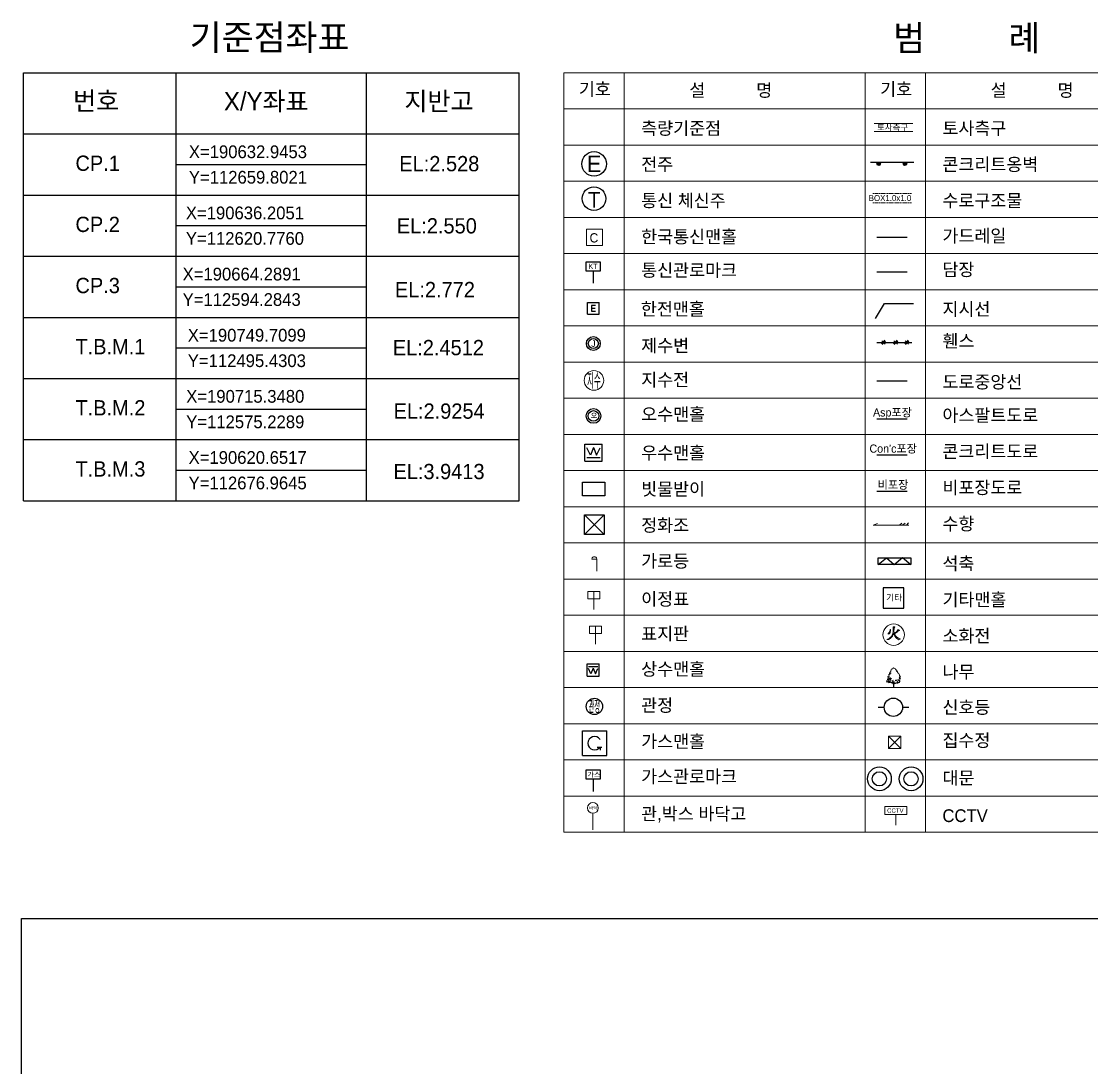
# Model space of a CAD drawing. Header units: millimetres. Extents: x 1017314 to 1767314, y 895264 to 1556514.
# Drawn here: x 1017314 to 1269440, y 1310120 to 1556514 of the extents above; entities that cross this region are included whole.
import ezdxf
from ezdxf.enums import TextEntityAlignment as Align

# ---------------------------------------------------------------- set-up
doc = ezdxf.new("R2010")
doc.units = ezdxf.units.MM
doc.header["$LTSCALE"] = 1000
for name, pattern in [('15M2P5', [17.5, 15, -2.5]), ('CENTER', [2, 1.25, -0.25, 0.25, -0.25]), ('HIDDEN', [0.375, 0.25, -0.125])]:
    doc.linetypes.add(name, pattern=pattern)
for name, color, linetype in [('-2비포장도로', 30, 'Continuous'), ('-A.S.P포장', 216, 'Continuous'), ("-CON'C포장", 50, 'Continuous'), ('-TEXT', 2, 'Continuous'), ('-가드레일', 65, 'FENCELINE2'), ('-담장', 46, 'Continuous'), ('-대문', 3, 'Continuous'), ('-석축', 8, 'Continuous'), ('-스틸그레이팅', 4, 'Continuous'), ('-옹벽', 12, 'Continuous'), ('-중앙선', 40, 'Continuous'), ('-지반고', 7, 'Continuous'), ('-현황선', 8, 'Continuous'), ('-휀스', 165, 'FENCELINE1'), ('4120', 7, 'Continuous'), ('AE142', 1, 'Continuous'), ('AZ0202', 1, 'Continuous'), ('AZ0203', 1, 'Continuous'), ('AZB010', 1, 'Continuous'), ('AZB012', 1, 'Continuous'), ('AZB013', 5, 'Continuous'), ('AZB014', 5, 'Continuous'), ('AZB018', 1, 'Continuous'), ('AZB024', 1, 'Continuous'), ('D0015112', 3, '15M2P5'), ('가스관로표지판', 2, 'Continuous'), ('가스맨홀', 2, 'Continuous'), ('관정', 5, 'Continuous'), ('광케이블', 4, 'Continuous'), ('기타맨홀', 7, 'Continuous'), ('빗물받이', 150, 'Continuous'), ('정화조', 1, 'Continuous'), ('통신주', 7, 'Continuous')]:
    doc.layers.add(name, color=color, linetype=linetype)
for name, color, linetype, lineweight in [('-5수로구조물', 5, 'Continuous', 9), ('-8토사측구', 4, 'Continuous', 9), ('-바닥고', 2, 'Continuous', 9), ('가로등', 4, 'Continuous', 9), ('나무', 7, 'Continuous', 9), ('대문', 7, 'Continuous', 9), ('범례', 7, 'Continuous', 9), ('상수맨홀', 5, 'Continuous', 9), ('소화전', 1, 'Continuous', 9), ('수향', 5, 'Continuous', 9), ('신호등', 7, 'Continuous', 9), ('씨씨티비(CCTV)', 7, 'Continuous', 9), ('오수맨홀', 11, 'Continuous', 9), ('우수맨홀', 3, 'Continuous', 9), ('이정표', 1, 'Continuous', 9), ('전주', 7, 'Continuous', 9), ('제수변', 5, 'Continuous', 9), ('지수전', 4, 'Continuous', 9), ('지시선', 4, 'Continuous', 9), ('집수정', 5, 'Continuous', 9), ('통신관로', 7, 'Continuous', 9), ('표지판', 7, 'Continuous', 9), ('한국통신맨홀', 7, 'Continuous', 9), ('한전맨홀', 7, 'Continuous', 9)]:
    doc.layers.add(name, color=color, linetype=linetype, lineweight=lineweight)
doc.styles.add('GHS', font='H2GPRM.TTF')
doc.styles.add('KSHP', font='H2GPRM.TTF')
doc.styles.get("Standard").update_dxf_attribs({"font": 'H2GPRM.TTF'})
doc.styles.add('TEXT', font='H2GPRM.TTF')
doc.styles.add('헤드라인', font='H2HDRM.TTF')
doc.linetypes.add('FENCELINE1', pattern='A,0.25,-0.1,[133,ltypeshp.shx,S=0.1,R=0,X=-0.1,Y=0],-0.1,1', length=1.45)
doc.linetypes.add('FENCELINE2', pattern='A,0.25,-0.1,[132,ltypeshp.shx,S=0.1,R=0,X=-0.1,Y=0],-0.1,1', length=1.45)
doc.dimstyles.get("Standard").update_dxf_attribs({"dimtxt": 0.18, "dimasz": 0.18, "dimexe": 0.18, "dimexo": 0.0625, "dimgap": 0.09, "dimtad": 0, "dimtih": 1, "dimtoh": 1, "dimdec": 4, "dimzin": 0, "dimdsep": 46, "dimtxsty": 'Standard', "dimcen": 0.09, "dimadec": 0, "dimazin": 0, "dimtfac": 1, "dimtdec": 4, "dimtofl": 0, "dimtmove": 0, "dimatfit": 3, "dimfxl": 1, "dimtolj": 1, "dimtzin": 0, "dimarcsym": 0})

# ---------------------------------------------------------------- blocks, each defined once
blk = doc.blocks.new('-대문')
at = {"layer": '-대문'}
for major_axis, start_param, end_param in [((-0.265, 0.265), 3.926991, 10.210176), ((0.159, 0.159), 5.497787, 11.780972)]:
    blk.add_ellipse((145006.767, 296621.677, 30.284), major_axis=major_axis, ratio=1, start_param=start_param, end_param=end_param, dxfattribs=at)
blk = doc.blocks.new('대문')
at = {"layer": 'D0015112'}
blk.add_blockref('-대문', (-145006.761, -296621.673), dxfattribs=at)
blk = doc.blocks.new('가로등')
at = {"layer": '가로등'}
for p, q in [((-0.4, 1), (0, 1)), ((0, 1), (0, 0))]:
    blk.add_line(p, q, dxfattribs=at)
at = {"layer": '가로등', "flags": 128}
blk.add_lwpolyline([(0, 1, 0.098), (-0.015, 1.076, 0.098), (-0.058, 1.142, 0.098), (-0.124, 1.185, 0.098), (-0.2, 1.2, 0.098), (-0.276, 1.185, 0.098), (-0.342, 1.142, 0.098), (-0.385, 1.076, 0.098), (-0.4, 1, 0.098)], format="xyb", dxfattribs=at)
blk = doc.blocks.new('이정표')
at = {"layer": '이정표', "color": 5}
blk.add_lwpolyline([(-0.5, 1.5), (0.5, 1.5), (0.5, 0.9), (-0.5, 0.9)], close=True, dxfattribs=at)
blk.add_lwpolyline([(0, 1.5), (0, 0)], dxfattribs=at)
blk = doc.blocks.new('AZ0202')
at = {"layer": 'AZ0202'}
blk.add_circle((0, 0), 1.57, dxfattribs=at)
at = {"layer": 'AZ0202', "style": 'KSHP'}
blk.add_text('E', height=2.1, dxfattribs=at).set_placement((0, 0), align=Align.MIDDLE)
blk = doc.blocks.new('전주')
at = {"layer": '전주', "flags": 128}
blk.add_lwpolyline([(0.029, -0.009), (-0.051, -0.009)], dxfattribs=at)
at = {"xscale": 0.25, "yscale": 0.25, "zscale": 0.5}
blk.add_blockref('AZ0202', (-0.003, -0.018, 14.101), dxfattribs=at)
blk = doc.blocks.new('AZB024')
at = {"layer": 'AZB024'}
for radius in [0.725, 0.525]:
    blk.add_circle((0, 0), radius, dxfattribs=at)
at = {"layer": 'AZB024', "style": 'KSHP'}
blk.add_text('J', height=0.7, dxfattribs=at).set_placement((0, 0), align=Align.MIDDLE)
blk = doc.blocks.new('제수변')
at = {"xscale": 0.25, "yscale": 0.25, "zscale": 0.25}
blk.add_blockref('AZB024', (0.001, 0, 14.547), dxfattribs=at)
blk = doc.blocks.new('AZB018')
at = {"layer": 'AZB018'}
for radius in [0.725, 0.525]:
    blk.add_circle((0, 0), radius, dxfattribs=at)
at = {"layer": 'AZB018', "style": 'KSHP'}
blk.add_text('오', height=0.5, dxfattribs=at).set_placement((-0.27, -0.22))
blk = doc.blocks.new('오수맨홀')
at = {"xscale": 0.5, "yscale": 0.5, "zscale": 0.5}
blk.add_blockref('AZB018', (0.01, 0.018, 28.353), dxfattribs=at)
blk = doc.blocks.new('수향')
at = {"layer": '수향', "color": 5}
for points in [[(-0.53, 2.17), (-0.21, 1.9)], [(-0.47, 1.68), (-0.16, 1.4)], [(0.04, -2.23), (0.32, -2.81), (-0.25, 2.26)], [(-0.42, 1.21), (-0.11, 0.94)]]:
    blk.add_lwpolyline(points, dxfattribs=at)
blk = doc.blocks.new('AZ0203')
at = {"layer": 'AZ0203'}
blk.add_circle((0, 0), 1.57, dxfattribs=at)
at = {"layer": 'AZ0203', "style": 'KSHP'}
blk.add_text('T', height=2.1, dxfattribs=at).set_placement((0.02, -0.15), align=Align.MIDDLE)
blk = doc.blocks.new('통신주')
at = {"xscale": 0.2, "yscale": 0.2, "zscale": 0.2}
blk.add_blockref('AZ0203', (-0.004, 0.083, 12.618), dxfattribs=at)
blk = doc.blocks.new('표지판')
at = {"layer": '표지판'}
for p, q in [((-0.197, 0.591), (0.197, 0.591)), ((-0.197, 0.354), (-0.197, 0.591)), ((0.197, 0.354), (-0.197, 0.354)), ((0, 0.591), (0, 0)), ((0.197, 0.591), (0.197, 0.354))]:
    blk.add_line(p, q, dxfattribs=at)
blk = doc.blocks.new('AZB013')
at = {"layer": 'AZB013'}
for p, q in [((-0.75, 0.75), (0.75, 0.75)), ((-0.75, -0.75), (-0.75, 0.75)), ((-0.266, -0.218), (-0.591, 0.432)), ((0, 0.454), (-0.266, -0.218)), ((0, 0.454), (0.266, -0.218)), ((0.266, -0.218), (0.591, 0.432)), ((0.75, -0.75), (0.75, 0.75)), ((-0.75, -0.75), (0.75, -0.75)), ((-0.591, -0.41), (0.591, -0.41))]:
    blk.add_line(p, q, dxfattribs=at)
blk = doc.blocks.new('우수맨홀')
at = {"xscale": 0.5, "yscale": 0.5, "zscale": 0.5}
blk.add_blockref('AZB013', (-0.007, 0.004, 28.749), dxfattribs=at)
blk = doc.blocks.new('기타맨홀')
at = {"layer": '기타맨홀'}
blk.add_lwpolyline([(-0.25, 0.25), (-0.25, -0.25), (0.25, -0.25), (0.25, 0.25)], close=True, dxfattribs=at)
blk.add_text('기타', height=0.1521, dxfattribs=at).set_placement((-0.182, -0.07))
blk = doc.blocks.new('LCSETR13')
at = {"color": 3}
for points in [[(-0.297, 0.561), (-0.23, 0.54), (-0.275, 0.51)], [(-0.169, 0.738), (-0.138, 0.746), (-0.149, 0.725)], [(-0.139, 0.856), (-0.145, 0.838), (-0.13, 0.831)], [(-0.362, 0.317), (-0.332, 0.282), (-0.319, 0.305)], [(-0.345, 0.366), (-0.305, 0.348), (-0.35, 0.343)], [(-0.319, 0.446), (-0.254, 0.386), (-0.319, 0.391)], [(-0.298, 0.286), (-0.262, 0.265), (-0.255, 0.298)], [(-0.292, 0.492), (-0.282, 0.47), (-0.261, 0.485)], [(-0.276, 0.434), (-0.233, 0.45), (-0.246, 0.427)], [(-0.267, 0.352), (-0.259, 0.315), (-0.207, 0.351)], [(-0.226, 0.274), (-0.251, 0.252), (-0.201, 0.27)], [(-0.233, 0.487), (-0.183, 0.451), (-0.148, 0.502)], [(-0.205, 0.318), (-0.211, 0.282), (-0.189, 0.303)], [(-0.195, 0.414), (-0.158, 0.387), (-0.164, 0.416)], [(-0.189, 0.322), (-0.125, 0.346), (-0.146, 0.307)], [(-0.187, 0.285), (-0.097, 0.271), (-0.135, 0.249)], [(-0.135, 0.46), (-0.136, 0.439), (-0.103, 0.459)], [(-0.075, 0.268), (-0.089, 0.229), (-0.097, 0.253)], [(-0.05, 0.313), (-0.074, 0.292), (-0.031, 0.278)], [(-0.067, 0.365), (-0.038, 0.345), (-0.028, 0.376)], [(-0.014, 0.258), (-0.06, 0.214), (-0.015, 0.228)], [(0.023, 0.262), (0.005, 0.236), (0.042, 0.225)], [(0.006, 0.321), (0.014, 0.284), (0.043, 0.303)], [(0.077, 0.247), (0.056, 0.194), (0.133, 0.222)], [(0.084, 0.385), (0.097, 0.351), (0.156, 0.377)], [(0.139, 0.254), (0.158, 0.229), (0.175, 0.251)], [(0.172, 0.344), (0.171, 0.305), (0.195, 0.314)], [(0.202, 0.406), (0.236, 0.37), (0.25, 0.395)], [(0.313, 0.504), (0.346, 0.457), (0.306, 0.473)]]:
    blk.add_lwpolyline(points, close=True, dxfattribs=at)
blk.add_lwpolyline([(-0.255, 0.55), (-0.228, 0.566), (-0.231, 0.589), (-0.245, 0.599), (-0.232, 0.609), (-0.252, 0.621), (-0.267, 0.654), (-0.229, 0.65), (-0.227, 0.676), (-0.218, 0.682), (-0.182, 0.691), (-0.191, 0.718), (-0.218, 0.732), (-0.21, 0.748), (-0.188, 0.735), (-0.18, 0.764), (-0.189, 0.792), (-0.175, 0.787), (-0.165, 0.818), (-0.109, 0.95), (-0.104, 0.933), (-0.047, 0.948), (-0.049, 0.973), (-0.013, 1.006), (0.05, 0.974), (0.08, 0.968), (0.092, 0.926), (0.119, 0.919), (0.123, 0.893), (0.177, 0.852), (0.144, 0.819), (0.194, 0.812), (0.194, 0.776), (0.222, 0.75), (0.226, 0.716), (0.29, 0.682), (0.269, 0.645), (0.287, 0.623), (0.313, 0.593), (0.295, 0.561), (0.341, 0.568), (0.295, 0.52), (0.291, 0.5), (0.283, 0.484), (0.298, 0.466), (0.298, 0.442), (0.329, 0.447), (0.318, 0.418), (0.302, 0.38), (0.267, 0.363), (0.299, 0.353), (0.306, 0.333), (0.302, 0.309), (0.278, 0.265), (0.248, 0.285), (0.191, 0.277), (0.171, 0.257), (0.215, 0.232), (0.278, 0.265)], dxfattribs=at)
at = {"color": 10}
for points in [[(0.016, 0.006), (0.01, 0.062), (0.004, 0.162), (0.005, 0.236), (-0.015, 0.228), (-0.019, 0.194), (-0.018, 0.12), (-0.016, 0.042), (-0.016, 0)], [(-0.002, 0.186), (-0.003, 0.143), (-0.006, 0.086), (-0.005, 0.05)], [(0.006, 0.032), (0.002, -0.003)]]:
    blk.add_lwpolyline(points, dxfattribs=at)
blk = doc.blocks.new('나무')
at = {"layer": '나무', "xscale": 1.189453103224514, "yscale": 1.189453103224514, "zscale": 1.189453103224514}
blk.add_blockref('LCSETR13', (-0.004, -0.56), dxfattribs=at)
blk = doc.blocks.new('소화전')
at = {"layer": '소화전'}
for p, q in [((-0.158, 0.076), (-0.186, 0.041)), ((-0.166, 0.024), (-0.155, 0.03)), ((-0.138, 0.112), (-0.158, 0.076)), ((-0.155, 0.03), (-0.139, 0.047)), ((-0.139, 0.047), (-0.125, 0.079)), ((-0.125, 0.185), (-0.138, 0.112)), ((-0.111, 0.185), (-0.125, 0.185)), ((-0.125, 0.079), (-0.111, 0.155)), ((-0.111, 0.155), (-0.111, 0.185)), ((-0.03, 0.043), (-0.047, -0.008)), ((-0.019, 0.112), (-0.03, 0.043)), ((-0.022, 0.275), (-0.017, 0.242)), ((0.03, 0.269), (-0.022, 0.275)), ((-0.017, 0.242), (-0.019, 0.112)), ((-0.017, -0.011), (-0.001, 0.043)), ((-0.001, 0.043), (0.004, 0.047)), ((0.004, 0.047), (0.014, 0.007)), ((0.011, 0.114), (0.014, 0.242)), ((0.016, 0.073), (0.011, 0.114)), ((0.014, 0.242), (0.033, 0.25)), ((0.014, 0.007), (0.041, -0.048)), ((0.024, 0.043), (0.016, 0.073)), ((0.033, 0.046), (0.024, 0.043)), ((0.039, 0.262), (0.03, 0.269)), ((0.033, 0.25), (0.039, 0.262)), ((0.052, 0.06), (0.033, 0.046)), ((0.033, 0.03), (0.069, 0.049)), ((0.033, 0.022), (0.033, 0.03)), ((0.068, -0.038), (0.033, 0.022)), ((0.108, 0.112), (0.052, 0.06)), ((0.069, 0.049), (0.133, 0.095)), ((0.133, 0.144), (0.108, 0.112)), ((0.152, 0.182), (0.133, 0.144)), ((0.133, 0.095), (0.176, 0.144)), ((0.185, 0.171), (0.152, 0.182)), ((0.176, 0.144), (0.196, 0.147)), ((0.204, 0.157), (0.185, 0.171)), ((0.196, 0.147), (0.204, 0.152)), ((0.204, 0.152), (0.204, 0.157)), ((-0.161, -0.131), (-0.237, -0.166)), ((-0.182, -0.165), (-0.126, -0.136)), ((-0.12, -0.101), (-0.161, -0.131)), ((-0.126, -0.136), (-0.081, -0.101)), ((-0.079, -0.06), (-0.12, -0.101)), ((-0.081, -0.101), (-0.041, -0.053)), ((-0.047, -0.008), (-0.079, -0.06)), ((-0.041, -0.053), (-0.017, -0.011)), ((0.041, -0.048), (0.076, -0.095)), ((0.108, -0.083), (0.068, -0.038)), ((0.076, -0.095), (0.116, -0.134)), ((0.166, -0.125), (0.108, -0.083)), ((0.116, -0.134), (0.182, -0.179)), ((0.201, -0.139), (0.166, -0.125)), ((0.182, -0.179), (0.188, -0.179)), ((0.188, -0.179), (0.204, -0.165)), ((0.233, -0.147), (0.201, -0.139)), ((0.204, -0.165), (0.231, -0.161)), ((0.231, -0.161), (0.233, -0.147))]:
    blk.add_line(p, q, dxfattribs=at)
for points in [[(-0.166, 0.024), (-0.186, 0.017), (-0.196, 0.027), (-0.186, 0.041)], [(-0.182, -0.165), (-0.237, -0.166)]]:
    blk.add_lwpolyline(points, dxfattribs=at)
blk.add_circle((0, 0), 0.375, dxfattribs=at)
blk = doc.blocks.new('AZB010')
at = {"layer": 'AZB010'}
for p, q in [((-0.75, -0.75), (-0.75, 0.75)), ((-0.75, 0.75), (0.75, 0.75)), ((0.75, -0.75), (0.75, 0.75)), ((0.147, -0.231), (0.337, -0.237)), ((0.337, -0.237), (0.337, -0.43)), ((0.337, -0.237), (0.432, -0.237)), ((-0.75, -0.75), (0.75, -0.75))]:
    blk.add_line(p, q, dxfattribs=at)
blk.add_arc((0, 0), 0.412, 35.059, 324.941, dxfattribs=at)
blk = doc.blocks.new('가스맨홀')
blk.add_blockref('AZB010', (0.046, 0.021, 28.686))
blk = doc.blocks.new('AZB014')
at = {"layer": 'AZB014'}
for p, q in [((-0.75, 0.75), (0.75, 0.75)), ((-0.75, -0.75), (-0.75, 0.75)), ((-0.591, 0.425), (0.591, 0.425)), ((-0.266, -0.45), (-0.591, 0.2)), ((0, 0.222), (-0.266, -0.45)), ((0, 0.222), (0.266, -0.45)), ((0.266, -0.45), (0.591, 0.2)), ((0.75, -0.75), (0.75, 0.75)), ((-0.75, -0.75), (0.75, -0.75))]:
    blk.add_line(p, q, dxfattribs=at)
blk = doc.blocks.new('상수맨홀')
at = {"xscale": 0.5, "yscale": 0.5, "zscale": 0.5}
blk.add_blockref('AZB014', (-0.001, 0.007, 29.08), dxfattribs=at)
blk = doc.blocks.new('통신관로')
at = {"layer": '광케이블'}
blk.add_lwpolyline([(-0.216, 0.659), (0.216, 0.659), (0.216, 0.374), (-0.216, 0.374)], close=True, dxfattribs=at)
blk.add_lwpolyline([(0, 0.374), (0, 0)], dxfattribs=at)
blk.add_text('KT', height=0.1552, rotation=0.1561, dxfattribs=at).set_placement((-0.141, 0.441, -5.638))
blk = doc.blocks.new('빗물받이')
at = {"layer": '-스틸그레이팅'}
blk.add_lwpolyline([(-0.288, 0.18), (0.288, 0.18), (0.288, -0.18), (-0.288, -0.18)], close=True, dxfattribs=at)
blk = doc.blocks.new('AE142')
at = {"layer": 'AE142'}
for p, q in [((-1.25, 0), (-0.75, 0)), ((0.75, 0), (1.25, 0))]:
    blk.add_line(p, q, dxfattribs=at)
blk.add_circle((0, 0), 0.75, dxfattribs=at)
blk = doc.blocks.new('신호등')
at = {"xscale": 0.5, "yscale": 0.5, "zscale": 0.5}
blk.add_blockref('AE142', (-0.031, 0.004, 40.737), dxfattribs=at)
blk = doc.blocks.new('정화조')
at = {"layer": '정화조'}
blk.add_lwpolyline([(-0.256, 0.256), (0.256, 0.256), (0.256, -0.256), (-0.256, -0.256)], close=True, dxfattribs=at)
for points in [[(-0.256, 0.256), (0.256, -0.256)], [(-0.256, -0.256), (0.256, 0.256)]]:
    blk.add_lwpolyline(points, dxfattribs=at)
blk = doc.blocks.new('집수정10')
at = {"layer": '집수정'}
for p, q in [((-0.5, -0.5), (0.5, 0.5)), ((0.5, -0.5), (-0.5, 0.5))]:
    blk.add_line(p, q, dxfattribs=at)
blk.add_lwpolyline([(-0.5, -0.5), (0.5, -0.5), (0.5, 0.5), (-0.5, 0.5)], close=True, dxfattribs=at)
blk = doc.blocks.new('바닥고')
at = {"layer": '-바닥고'}
blk.add_line((0, 0), (0, 1.024), dxfattribs=at)
blk.add_circle((0, 1.352), 0.329, dxfattribs=at)
at = {"layer": '-바닥고', "style": 'TEXT'}
blk.add_text('바닥', height=0.2, dxfattribs=at).set_placement((-0.236, 1.24))
blk = doc.blocks.new('한국통신맨홀')
at = {"layer": '한국통신맨홀', "color": 3, "flags": 128}
for points in [[(-0.259, -0.259), (-0.259, 0.257)], [(-0.259, 0.257), (0.257, 0.257)], [(0.257, -0.259), (0.257, 0.257)], [(-0.259, -0.259), (0.257, -0.259)]]:
    blk.add_lwpolyline(points, dxfattribs=at)
at = {"layer": '한국통신맨홀', "color": 3, "style": 'GHS'}
blk.add_text('C', height=0.295, dxfattribs=at).set_placement((-0.159, -0.163, 1.422))
blk = doc.blocks.new('가스관로')
at = {"layer": '가스관로표지판'}
blk.add_lwpolyline([(-0.649, 1.977), (0.649, 1.977), (0.649, 1.121), (-0.649, 1.121)], close=True, dxfattribs=at)
blk.add_lwpolyline([(0, 1.121), (0, 0)], dxfattribs=at)
blk.add_text('가스', height=0.4655, rotation=0.15609, dxfattribs=at).set_placement((-0.522, 1.324, -16.914))
blk = doc.blocks.new('AZB012')
at = {"layer": 'AZB012'}
for p, q in [((-0.75, -0.75), (-0.75, 0.75)), ((-0.75, 0.75), (0.75, 0.75)), ((0.296, 0.374), (-0.228, 0.374)), ((-0.228, 0.374), (-0.228, -0.368)), ((0.228, 0), (-0.228, 0)), ((0.75, -0.75), (0.75, 0.75)), ((-0.75, -0.75), (0.75, -0.75)), ((-0.228, -0.368), (0.302, -0.368))]:
    blk.add_line(p, q, dxfattribs=at)
blk = doc.blocks.new('한전맨홀')
at = {"xscale": 0.5, "yscale": 0.5, "zscale": 0.5}
blk.add_blockref('AZB012', (0.009, 0, 30.057), dxfattribs=at)
blk = doc.blocks.new('지수전')
at = {"layer": '지수전', "linetype": 'Continuous'}
blk.add_circle((0, 0), 0.25, dxfattribs=at)
at = {"layer": '지수전', "linetype": 'Continuous', "style": 'TEXT', "width": 0.433095}
blk.add_text('지수', height=0.35, dxfattribs=at).set_placement((-0.177, -0.169), (0.171, -0.169), align=Align.FIT)
blk = doc.blocks.new('CCTV')
at = {"layer": '씨씨티비(CCTV)'}
blk.add_lwpolyline([(-0.373, 0.633), (0.381, 0.633), (0.381, 0.359), (-0.373, 0.359)], close=True, dxfattribs=at)
blk.add_lwpolyline([(0, 0.359), (0, 0)], dxfattribs=at)
blk.add_text('CCTV', height=0.1489, rotation=0.1561, dxfattribs=at).set_placement((-0.29, 0.424, -5.412))
blk = doc.blocks.new('관정')
at = {"layer": '관정', "linetype": 'Continuous'}
blk.add_circle((0, 0), 0.5, dxfattribs=at)
at = {"layer": '관정', "linetype": 'Continuous', "style": 'TEXT', "width": 0.449439}
blk.add_text('관정', height=0.7, dxfattribs=at).set_placement((-0.353, -0.337), (0.342, -0.337), align=Align.FIT)
blk = doc.blocks.new('휀스')
at = {"layer": '4120'}
for p, q in [((0.28, 0.43), (-0.42, -0.28)), ((-0.35, 0.35), (0.35, -0.35)), ((0.42, 0.28), (-0.28, -0.43))]:
    blk.add_line(p, q, dxfattribs=at)

msp = doc.modelspace()

# ---------------------------------------------------------------- hatches: boundary and pattern name
at = {"layer": '-옹벽', "linetype": 'Continuous'}
h = msp.add_hatch(color=1, dxfattribs=at)
edge = h.paths.add_edge_path()
edge.add_arc((1219285.264, 1522965.474), 425.88, 0, 360)
h = msp.add_hatch(color=1, dxfattribs=at)
edge = h.paths.add_edge_path()
edge.add_arc((1225470.035, 1522965.474), 425.88, 0, 360)

# ---------------------------------------------------------------- linework, layer by layer
at = {"layer": '-2비포장도로', "ltscale": 30, "elevation": 0}
msp.add_lwpolyline([(1218877.51, 1445889.889), (1225999.459, 1445889.889)], dxfattribs=at)
at = {"layer": '-5수로구조물', "linetype": 'HIDDEN', "elevation": 0}
for points in [[(1217887.686, 1516017.678), (1227045.164, 1516017.678)], [(1217887.686, 1513792.906), (1227045.164, 1513792.906)]]:
    msp.add_lwpolyline(points, dxfattribs=at)
at = {"layer": '-8토사측구', "linetype": 'Continuous', "elevation": 0}
for points in [[(1227335.804, 1532496.372), (1218178.327, 1532496.372)], [(1227335.804, 1530624.055), (1218178.327, 1530624.055)]]:
    msp.add_lwpolyline(points, dxfattribs=at)
at = {"layer": '-A.S.P포장', "ltscale": 30, "elevation": 0}
msp.add_lwpolyline([(1218877.51, 1462925.097), (1225999.459, 1462925.097)], dxfattribs=at)
at = {"layer": "-CON'C포장", "ltscale": 30, "elevation": 0}
msp.add_lwpolyline([(1218877.51, 1454407.493), (1225999.459, 1454407.493)], dxfattribs=at)
at = {"layer": '-가드레일', "ltscale": 10, "elevation": 0}
msp.add_lwpolyline([(1218877.51, 1505734.952), (1225999.459, 1505734.952)], dxfattribs=at)
at = {"layer": '-담장', "ltscale": 10, "elevation": 0}
msp.add_lwpolyline([(1218877.51, 1497517.607), (1225999.459, 1497517.607)], dxfattribs=at)
at = {"layer": '-석축', "elevation": 0}
msp.add_lwpolyline([(1219180.555, 1428589.299), (1221120.509, 1430202.569), (1222964.664, 1428609.853), (1224912.106, 1430218.969), (1226883.855, 1428585.517)], dxfattribs=at)
msp.add_lwpolyline([(1219180.555, 1430215.305), (1226891.026, 1430215.305), (1226891.026, 1428589.299), (1219180.555, 1428589.299)], close=True, dxfattribs=at)
at = {"layer": '-옹벽', "color": 1, "linetype": 'Continuous', "elevation": 0}
msp.add_lwpolyline([(1217386.578, 1523391.354), (1227565.762, 1523391.354)], dxfattribs=at)
at = {"layer": '-옹벽', "color": 1, "linetype": 'Continuous'}
for centre in [(1219285.264, 1522965.474, 0), (1225470.035, 1522965.474, 0)]:
    msp.add_circle(centre, 425.88, dxfattribs=at)
at = {"layer": '-중앙선', "color": 2, "linetype": 'CENTER', "ltscale": 10, "elevation": 0}
msp.add_lwpolyline([(1218877.51, 1471894.16), (1225999.459, 1471894.16)], dxfattribs=at)
at = {"layer": '-휀스', "ltscale": 5, "elevation": 0}
msp.add_lwpolyline([(1218877.51, 1480911.314), (1227117.556, 1480911.314)], dxfattribs=at)
at = {"elevation": 0}
for points in [[(1017794.191, 1443608.855), (1017794.191, 1544408.855)], [(1017794.191, 1544408.855), (1134618.655, 1544408.855)], [(1053794.191, 1443608.855), (1053794.191, 1544408.855)], [(1098618.655, 1443608.855), (1098618.655, 1544408.855)], [(1134618.655, 1443608.855), (1134618.655, 1544408.855)], [(1017794.191, 1530008.855), (1134618.655, 1530008.855)], [(1053794.191, 1522808.855), (1098618.655, 1522808.855)], [(1017794.191, 1515608.855), (1134618.655, 1515608.855)], [(1053794.191, 1508408.855), (1098618.655, 1508408.855)], [(1017794.191, 1501208.855), (1134618.655, 1501208.855)], [(1053794.191, 1494008.855), (1098618.655, 1494008.855)], [(1017794.191, 1486808.855), (1134618.655, 1486808.855)], [(1053794.191, 1479608.855), (1098618.655, 1479608.855)], [(1055310.984, 1479608.855), (1094910.984, 1479608.855)], [(1017794.191, 1472408.855), (1134618.655, 1472408.855)], [(1053794.191, 1465208.855), (1098618.655, 1465208.855)], [(1017794.191, 1458008.855), (1134618.655, 1458008.855)], [(1053794.191, 1450808.855), (1098618.655, 1450808.855)], [(1017794.191, 1443608.855), (1134618.655, 1443608.855)]]:
    msp.add_lwpolyline(points, dxfattribs=at)
msp.add_lwpolyline([(1017314.291, 1345263.706), (1767314.291, 1345263.706), (1767314.291, 895263.706), (1017314.291, 895263.706)], close=True, dxfattribs=at)
at = {"layer": '범례', "elevation": 0}
for points in [[(1145131.869, 1544408.855), (1337440.442, 1544408.855)], [(1145131.869, 1544408.855), (1145131.869, 1365539.168)], [(1159327.876, 1365539.168), (1159327.876, 1544408.855)], [(1216111.904, 1365539.168), (1216111.904, 1544408.855)], [(1230307.91, 1365539.168), (1230307.91, 1544408.855)], [(1145131.869, 1535891.251), (1337440.442, 1535891.251)], [(1145131.869, 1527373.647), (1337440.442, 1527373.647)], [(1145131.869, 1518856.042), (1337440.442, 1518856.042)], [(1145131.869, 1510338.438), (1337440.442, 1510338.438)], [(1145131.869, 1501820.834), (1337440.442, 1501820.834)], [(1145131.869, 1493303.23), (1337440.442, 1493303.23)], [(1145131.869, 1484785.626), (1337440.442, 1484785.626)], [(1145131.869, 1476268.022), (1337440.442, 1476268.022)], [(1145131.869, 1467750.418), (1337440.442, 1467750.418)], [(1145131.869, 1459232.813), (1337440.442, 1459232.813)], [(1145131.869, 1450715.209), (1337440.442, 1450715.209)], [(1145131.869, 1442197.605), (1337440.442, 1442197.605)], [(1145131.869, 1433680.001), (1337440.442, 1433680.001)], [(1145131.869, 1425162.397), (1337440.442, 1425162.397)], [(1145131.869, 1416644.793), (1337440.442, 1416644.793)], [(1145131.869, 1408127.189), (1337440.442, 1408127.189)], [(1145131.869, 1399609.585), (1337440.442, 1399609.585)], [(1145131.869, 1391091.98), (1337440.442, 1391091.98)], [(1145131.869, 1382574.376), (1337440.442, 1382574.376)], [(1145131.869, 1374056.772), (1337440.442, 1374056.772)], [(1145131.869, 1365539.168), (1337440.442, 1365539.168)]]:
    msp.add_lwpolyline(points, dxfattribs=at)

# ---------------------------------------------------------------- block references
at = {"layer": '-현황선', "xscale": 3846.171465210669, "yscale": 3846.171465210669, "zscale": 3846.171465210669}
msp.add_blockref('바닥고', (1151951.421, 1366077.043, 0), dxfattribs=at)
at = {"xscale": 1153.851439551675, "yscale": 1153.851439551675, "zscale": 1153.851439551675}
for p in [(1220429.302, 1480910.848, 0), (1223289.315, 1480910.848, 0), (1225900.096, 1480910.848, 0)]:
    msp.add_blockref('휀스', p, dxfattribs=at)
at = {"layer": '가로등', "color": 4, "xscale": 2839.201365950094, "yscale": 2839.201365950094, "zscale": 2839.201376905163}
msp.add_blockref('가로등', (1152857.94, 1427012.113, 0), dxfattribs=at)
at = {"layer": '가스관로표지판', "xscale": 2564.114310332541, "yscale": 2564.114310332541, "zscale": 2564.114310332541}
msp.add_blockref('가스관로', (1151995.091, 1375152.408, 0), dxfattribs=at)
at = {"layer": '가스맨홀', "color": 6, "xscale": 3846.171465210669, "yscale": 3846.171465210669, "zscale": 3846.171465210669}
msp.add_blockref('가스맨홀', (1152184.48, 1386430.58, 0), dxfattribs=at)
at = {"layer": '관정', "xscale": 3846.171465210669, "yscale": 3846.171465210669, "zscale": 3846.171465210669}
msp.add_blockref('관정', (1152300.431, 1395171.412, 0), dxfattribs=at)
at = {"layer": '기타맨홀', "xscale": 9615.428663545328, "yscale": 9615.428663545328, "zscale": 9615.428663545328}
msp.add_blockref('기타맨홀', (1222775.741, 1420741.722, 0), dxfattribs=at)
at = {"layer": '나무', "ltscale": 0.01, "xscale": 3918.579853191499, "yscale": 3918.579853191499, "zscale": 3918.579853191499}
msp.add_blockref('나무', (1222831.938, 1401785.423, 0), dxfattribs=at)
at = {"layer": '대문', "xscale": 7456.111884443089, "yscale": 7456.111884443089, "zscale": 7456.111911931958}
for p in [(1219410.998, 1378104.469, -225804.256), (1226873.141, 1378104.469, -225804.256)]:
    msp.add_blockref('대문', p, dxfattribs=at)
at = {"layer": '빗물받이', "xscale": 9085.4444040038, "yscale": 9085.4444040038, "zscale": 9085.4444040038}
msp.add_blockref('빗물받이', (1152108.744, 1446382.072, 0), dxfattribs=at)
at = {"layer": '상수맨홀', "xscale": 3846.171465210669, "yscale": 3846.171465210669, "zscale": 3846.171465210669}
msp.add_blockref('상수맨홀', (1152019.72, 1403710.75, 0), dxfattribs=at)
at = {"layer": '소화전', "xscale": 6730.800064089855, "yscale": 6730.800064089855, "zscale": 6730.800064089855}
msp.add_blockref('소화전', (1222801.27, 1412078.72, 0), dxfattribs=at)
at = {"layer": '수향', "ltscale": 0.01, "xscale": 1652.944257855219, "yscale": 1652.944257855219, "zscale": 1652.944257855219, "rotation": 263.5814691478075}
msp.add_blockref('수향', (1222662.893, 1437912.474, 0), dxfattribs=at)
at = {"layer": '신호등', "xscale": 5769.257197758375, "yscale": 5769.257197758375, "zscale": 5769.257197758375}
msp.add_blockref('신호등', (1222920.524, 1394952.767, 0), dxfattribs=at)
at = {"layer": '씨씨티비(CCTV)', "xscale": 6923.108637886334, "yscale": 6923.108637886334, "zscale": 6923.108637886334}
msp.add_blockref('CCTV', (1223281.833, 1367206.032, 0), dxfattribs=at)
at = {"layer": '오수맨홀', "xscale": 4769.858295418546, "yscale": 4769.858295418546, "zscale": 4769.858313200676}
msp.add_blockref('오수맨홀', (1152044.076, 1463500.913, 0), dxfattribs=at)
at = {"layer": '우수맨홀', "linetype": 'Continuous', "xscale": 5384.640051779015, "yscale": 5384.640051779015, "zscale": 5384.640051779015}
msp.add_blockref('우수맨홀', (1152137.595, 1454927.643, 0), dxfattribs=at)
at = {"layer": '이정표', "xscale": 2839.201365950094, "yscale": 2839.201365950094, "zscale": 2839.201376905163}
msp.add_blockref('이정표', (1152169.588, 1417984.109, 0), dxfattribs=at)
at = {"layer": '전주', "xscale": 7381.923552392301, "yscale": 7381.923552392301, "zscale": 7381.923579953426}
msp.add_blockref('전주', (1152246.572, 1523091.929, 0), dxfattribs=at)
at = {"layer": '정화조', "xscale": 9085.395775466508, "yscale": 9085.395775466508, "zscale": 9085.395775466508}
msp.add_blockref('정화조', (1152299.902, 1437991.503, 0), dxfattribs=at)
at = {"layer": '제수변', "xscale": 8994.589928809799, "yscale": 8994.589928809799, "zscale": 8994.58996203556}
msp.add_blockref('제수변', (1152046.674, 1480636.547, 0), dxfattribs=at)
at = {"layer": '제수변', "color": 7, "xscale": 9230.811516989685, "yscale": 9230.811516989685, "zscale": 9230.811516989685}
msp.add_blockref('지수전', (1152204.518, 1471959.686, 0), dxfattribs=at)
at = {"layer": '집수정', "xscale": 2908.399233502423, "yscale": 2908.399233502423, "zscale": 2908.399233502423}
msp.add_blockref('집수정10', (1223027.137, 1386727.785, 0), dxfattribs=at)
at = {"layer": '통신관로', "xscale": 7692.342930421338, "yscale": 7692.342930421338, "zscale": 7692.342930421338}
msp.add_blockref('통신관로', (1151995.091, 1494841.176, 0), dxfattribs=at)
at = {"layer": '통신주', "xscale": 8859.415584250795, "yscale": 8859.415584250795, "zscale": 8859.415584250795}
msp.add_blockref('통신주', (1152246.572, 1514036.412, 0), dxfattribs=at)
at = {"layer": '표지판', "xscale": 7211.571497255596, "yscale": 7211.571497255596, "zscale": 7211.571497255596}
msp.add_blockref('표지판', (1152568.843, 1409835.456, 0), dxfattribs=at)
at = {"layer": '한국통신맨홀', "xscale": 7384.649213407336, "yscale": 7384.649213407336, "zscale": 7384.649213407336}
msp.add_blockref('한국통신맨홀', (1152341.759, 1505653.958, 0), dxfattribs=at)
at = {"layer": '한전맨홀', "xscale": 3692.324606703668, "yscale": 3692.324606703668, "zscale": 3692.324606703668}
msp.add_blockref('한전맨홀', (1151999.403, 1488918.423, 0), dxfattribs=at)

# ---------------------------------------------------------------- texts
at = {"layer": '-TEXT', "color": 7, "style": 'TEXT'}
for s, height, p in [('측량기준점', 3000.0137, (1163320.482, 1529855.912, 0)), ('토사측구', 3000.0137, (1234300.516, 1529855.912, 0)), ('토사측구', 1419.6007, (1218909.076, 1530842.238, 0)), ('전주', 3000.0137, (1163320.482, 1521338.308, 0)), ('콘크리트옹벽', 3000.0137, (1234300.516, 1521338.308, 0)), ('통신 체신주', 3000.0137, (1163320.482, 1512820.704, 0)), ('BOX1.0x1.0', 1419.6007, (1216937.53, 1514200.534, 0)), ('수로구조물', 3000.0137, (1234300.516, 1512820.704, 0)), ('한국통신맨홀', 3000.0137, (1163320.482, 1504303.099, 0)), ('가드레일', 3000.0137, (1234300.516, 1504516.755, 0)), ('통신관로마크', 3000.0137, (1163320.482, 1496424.111, 0)), ('담장', 3000.0137, (1234300.516, 1496582.494, 0)), ('한전맨홀', 3000.0137, (1163251.064, 1487267.891, 0)), ('지시선', 3000.0137, (1234300.516, 1487253.392, 0)), ('휀스', 3000.0137, (1234300.516, 1479731.527, 0)), ('제수변', 3000.0137, (1163320.482, 1478669.893, 0)), ('지수전', 3000.0137, (1163320.482, 1470610.083, 0)), ('도로중앙선', 3000.0137, (1234300.516, 1470112.795, 0)), ('오수맨홀', 3000.0137, (1163320.482, 1462499.002, 0)), ('Asp포장', 1923.0857, (1217947.364, 1463458.105, 0)), ('아스팔트도로', 3000.0137, (1234300.516, 1462269.638, 0)), ('우수맨홀', 3000.0137, (1163320.482, 1453403.559, 0)), ("Con'c포장", 1923.0857, (1217112.361, 1454940.5, 0)), ('콘크리트도로', 3000.0137, (1234300.516, 1453752.033, 0)), ('빗물받이 ', 3000.0137, (1163320.482, 1444885.955, 0)), ('비포장', 1923.0857, (1219036.6, 1446422.896, 0)), ('비포장도로', 3000.0137, (1234300.516, 1445234.429, 0)), ('정화조', 3000.0137, (1163320.482, 1436368.351, 0)), ('수향', 3000.0137, (1234300.516, 1436694.106, 0)), ('가로등', 3000.0137, (1163320.482, 1427930.458, 0)), ('석축', 3000.0137, (1234300.516, 1427347.845, 0)), ('이정표', 3000.0137, (1163320.482, 1418961.811, 0)), ('기타맨홀', 3000.0137, (1234300.516, 1418830.241, 0)), ('표지판', 3000.0137, (1163320.482, 1410796.68, 0)), ('소화전', 3000.0137, (1234300.516, 1410312.637, 0)), ('상수맨홀', 3000.0137, (1163320.482, 1402469.25, 0)), ('나무', 3000.0137, (1234300.516, 1401824.682, 0)), ('관정', 3000.0137, (1163320.482, 1393951.646, 0)), ('신호등', 3000.0137, (1234300.516, 1393480.056, 0)), ('가스맨홀', 3000.0137, (1163320.482, 1385434.042, 0)), ('집수정', 3000.0137, (1234300.516, 1385695.257, 0)), ('가스관로마크', 3000.0137, (1163320.482, 1377177.653, 0)), ('대문', 3000.0137, (1234300.516, 1376853.903, 0)), ('관,박스 바닥고', 3000.0137, (1163320.482, 1368398.834, 0)), ('CCTV', 3000.0137, (1234300.516, 1367949.347, 0))]:
    msp.add_text(s, height=height, dxfattribs=at).set_placement(p)
at = {"layer": '-지반고'}
for s, p in [('X=190632.9453', (1056770.069, 1524308.855)), ('Y=112659.8021', (1056770.069, 1518308.855)), ('X=190636.2051', (1056062.854, 1509908.855)), ('Y=112620.7760', (1056062.854, 1503908.855)), ('X=190664.2891', (1055294.191, 1495508.855)), ('Y=112594.2843', (1055294.191, 1489508.855)), ('X=190749.7099', (1056514.196, 1481108.855)), ('Y=112495.4303', (1056514.196, 1475108.855)), ('X=190715.3480', (1056142.209, 1466708.855)), ('Y=112575.2289', (1056142.209, 1460708.855)), ('X=190620.6517', (1056702.767, 1452308.855)), ('Y=112676.9645', (1056702.767, 1446308.855))]:
    msp.add_text(s, height=3000, dxfattribs=at).set_placement(p)
for s, height, p in [('번호', 4320, (1029495.148, 1535629.195)), ('X/Y좌표', 4320, (1065018.778, 1535544.813)), ('지반고', 4320, (1107562.517, 1535544.813)), ('CP.1', 3600, (1030047.535, 1521313.362)), ('CP.2', 3600, (1030047.535, 1506913.362)), ('CP.3', 3600, (1030047.535, 1492513.362)), ('T.B.M.1', 3600, (1030047.535, 1478113.362)), ('T.B.M.2', 3600, (1030047.535, 1463713.362)), ('T.B.M.3', 3600, (1030047.535, 1449313.362))]:
    msp.add_text(s, height=height).set_placement(p)
at = {"style": 'GHS'}
for s, p in [('EL:2.528', (1115766.551, 1523016.307, 606.67)), ('EL:2.550', (1115179.944, 1508374.273, 612.031)), ('EL:2.772', (1114735.991, 1493350.727, 665.283)), ('EL:2.4512', (1115544.441, 1479692.179)), ('EL:2.9254', (1115719.103, 1464735.176, 702.101)), ('EL:3.9413', (1115692.176, 1450505.927, 945.918))]:
    msp.add_text(s, height=3600, dxfattribs=at).set_placement(p, align=Align.MIDDLE_CENTER)
at = {"layer": '범례', "style": '헤드라인'}
for s, height, p in [('기준점좌표', 6000, (1056964.895, 1549746.254)), ('범         례', 6000, (1222686.536, 1549629.074, 0)), ('기호', 3000, (1148648.264, 1539064.265, 0)), ('설           명', 3000, (1174668.895, 1538798.163, 0)), ('기호', 3000, (1219628.299, 1539064.265, 0)), ('설           명', 3000, (1245648.929, 1538798.163, 0))]:
    msp.add_text(s, height=height, dxfattribs=at).set_placement(p)

# ---------------------------------------------------------------- leaders
at = {"layer": '지시선', "linetype": 'Continuous'}
msp.add_leader([(1218547.124, 1486583.49, 0), (1220655.9, 1490045.734, 0), (1227445.15, 1490045.734, 0)], dimstyle='Standard', override={"dimasz": 0.5}, dxfattribs=at)

doc.saveas('drawing.dxf')
